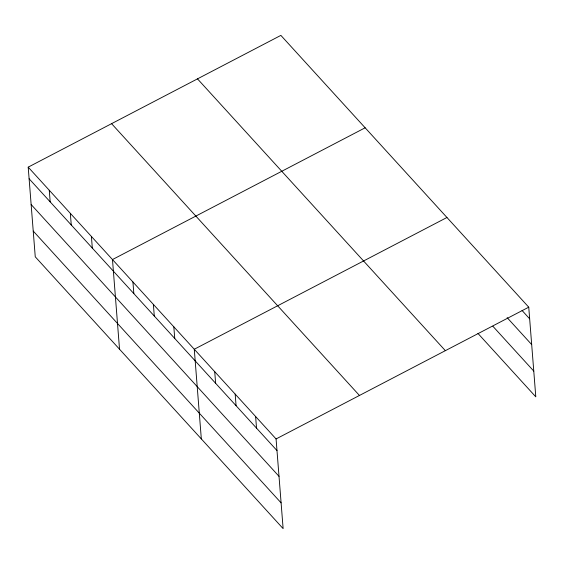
<?xml version="1.0" encoding="UTF-8"?>
<svg xmlns="http://www.w3.org/2000/svg" width="564" height="564" viewBox="0 0 564 564"><rect width="100%" height="100%" fill="white"/><g stroke="black" fill="none" stroke-linecap="round" stroke-linejoin="round"><path stroke-width="0.85" d="M28.2 167.148L276.071 438.947L283.128 528.616L35.257 256.817L28.2 167.148L280.872 35.384L528.743 307.183L535.8 396.852L477.955 333.43M365.148 127.795L112.476 259.56L119.533 349.229M446.949 217.492L194.27 349.25L201.327 438.919M276.071 438.947L528.743 307.183M522.06 310.482L529.659 318.815M507.149 317.659L531.683 344.569M492.873 326.253L533.777 371.105M197.492 78.868L445.363 350.667M111.58 123.664L359.451 395.463M29.116 178.774L276.987 450.573M31.14 204.528L279.011 476.326M33.234 231.064L281.098 502.862M255.619 416.521L256.535 428.154M235.174 394.102L236.083 405.727M214.722 371.676L215.638 383.301M173.825 326.831L174.741 338.456M153.373 304.405L154.289 316.03M132.928 281.979L133.837 293.611M91.403 236.457L92.32 248.082M70.338 213.354L71.254 224.98M49.265 190.251L50.182 201.877"/></g></svg>
